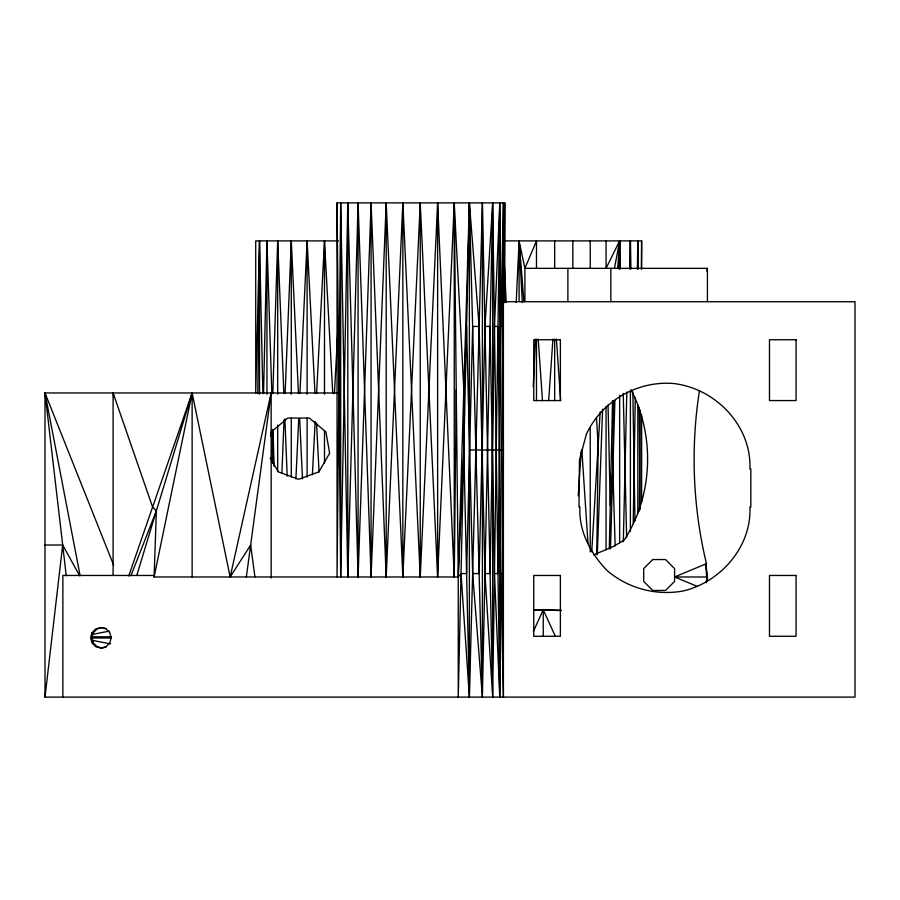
<?xml version="1.0" encoding="UTF-8"?>
<svg xmlns="http://www.w3.org/2000/svg" width="900" height="900" viewBox="0 0 900 900"><rect width="100%" height="100%" fill="white"/><g stroke="black" fill="none" stroke-linecap="round" stroke-linejoin="round"><path stroke-width="1.35" d="M472.646 573.559L479.137 573.559L484.965 326.441L490.106 326.441L494.449 573.559L497.993 573.559L500.681 326.441L503.404 202.894L501.593 450L503.404 697.106L500.681 573.559L497.993 326.441L494.449 326.441L490.106 573.559L484.965 573.559L479.137 326.441L469.384 202.894L458.246 576.979L458.246 697.106L469.384 202.894L482.389 697.106L472.646 573.559L466.605 326.441L463.826 389.914L463.826 450L469.384 697.106L482.389 202.894L492.671 697.106L484.965 573.559M504.056 302.569L504.776 202.894L337.05 202.894L337.05 576.979L340.684 202.894L347.794 576.979L358.076 202.894L371.07 576.979L386.201 202.894L402.84 576.979L420.244 202.894L437.625 576.979L454.252 202.894L463.826 389.914M494.449 326.441L499.77 202.894L500.681 326.441L502.515 326.441L503.404 450L502.515 573.559L500.681 573.559L499.77 697.106L494.449 573.559M639.371 510.986L640.215 410.231M641.396 268.886L641.621 240.896L503.966 240.896M257.816 392.963L259.515 240.896L262.89 393.525M337.05 202.894L340.684 576.979L347.794 202.894L358.076 576.979L371.07 202.894L386.201 576.979L402.84 202.894L420.244 576.979L437.625 202.894L454.252 576.979L456.255 389.914M615.15 545.974L612.855 469.012L613.564 400.567M596.756 554.591L598.151 445.466L596.464 417.488M633.217 523.586L635.276 397.642M637.369 268.886L637.83 240.896L638.055 268.886M707.04 581.175L705.679 564.007L706.5 563.816C692.842 507.353 690.491 448.166 699.435 390.78M707.411 576.979L707.332 581.175L707.411 576.979L674.595 576.979L705.679 564.007L707.411 574.999L706.174 582.784M263.565 393.525L266.951 240.896L271.822 393.525M479.137 326.441L472.646 326.441L466.605 573.559L461.036 573.559L458.246 576.979L154.114 576.979L154.114 575.46L62.865 575.46L62.865 697.106M502.639 299.767L504.776 202.894L504.776 302.58M609.3 548.887L612.551 400.669M623.306 541.778L626.827 392.04M629.73 268.886L630.394 240.896L630.844 268.886M610.481 548.775L614.903 400.433M618.817 268.886L619.65 240.896L606.06 268.346L606.06 240.896M272.812 393.525L277.684 240.896L283.86 393.525M113.096 574.942L113.096 392.963L152.606 507.06L156.375 510.829L154.114 576.979L192.127 392.963L230.153 576.979L250.65 545.029L254.936 576.832M597.296 554.602L602.595 409.106M281.88 473.344L284.029 420.131M285.109 393.525L291.285 240.896L298.463 393.525M463.826 450L458.246 576.979L454.252 202.894L454.252 576.979M533.273 386.719L535.376 339.154M295.897 478.946L298.733 418.725M299.914 393.525L307.114 240.896L315 393.525M516.195 302.512L519.097 240.896L524.914 268.346L524.914 301.534M312.39 474.75L315.146 421.526M316.598 393.525L324.495 240.896L332.752 393.525M334.418 393.525L337.984 327.713M591.739 551.801L600.165 411.896M484.965 326.441L492.671 202.894L499.77 697.106L499.77 202.894L492.671 697.106L492.671 202.894L482.389 697.106L482.389 202.894M578.216 495.832L581.175 451.069M548.674 400.702L552.926 339.154M617.692 268.47L619.65 240.896L614.452 268.346M612.855 469.012L610.256 505.541L608.051 404.865M45 545.029L62.674 545.029L45 697.106L855 697.106L855 301.725L502.954 301.725M45.36 694.339L45 697.106L45 392.963L337.714 392.963M246.364 576.832L271.148 392.963L271.148 577.969M270.54 435.915L271.238 431.933L287.786 418.061L309.364 418.061L325.912 431.933L329.647 453.195L318.848 471.881L298.575 479.272L278.291 471.881L270.191 457.864M230.153 576.979L271.148 392.963M706.815 271.035L707.411 268.346L524.914 268.346L536.479 240.896L536.479 268.346M136.879 575.111L192.127 392.963L192.127 576.979M128.711 576.045L192.127 392.963M130.916 575.719L156.375 510.829M533.452 631.294L543.251 609.784L561.082 610.571M593.595 554.861L612.641 546.874L624.094 540.259C652.916 495.99 655.256 436.545 631.012 389.745M106.099 647.033L102.251 648.079L97.11 646.695L93.353 642.938L91.991 637.796L93.353 632.666L97.11 628.909L102.251 627.548M92.689 634.365L109.125 631.136M533.655 609.896L561.082 610.268M533.655 610.2L543.251 609.784L555.356 636.356M338.49 240.896L255.713 240.896L255.713 392.963L259.515 240.896L259.515 394.178M469.384 450L503.404 450M91.564 636.795L111.195 636.795M91.564 638.021L111.195 638.021M92.689 640.418L110.498 643.883M103.534 627.885L106.099 628.571M674.595 576.979L697.444 586.462M62.674 545.029L79.672 575.752M66.24 575.719L45 392.963L113.692 565.234M45 392.963L80.089 575.606M113.096 392.963L113.839 397.08M519.097 301.365L519.097 240.896L523.924 301.567M556.414 339.154L560.655 400.702M538.222 339.154L542.486 400.702M461.036 573.559L469.384 697.106L469.384 202.894M581.816 449.662L588.004 543.409M519.097 240.896L522.281 302.512M316.519 422.933L319.061 471.949M504.461 266.108L506.171 302.512M299.655 418.725L302.49 478.946M284.884 418.725L287.201 476.145M272.993 429.93L274.151 466.346M620.314 268.886L619.65 240.896L619.65 268.976M623.239 393.435L626.636 537.581M632.857 392.04L634.961 520.785M639.214 407.43L640.069 509.591M707.411 268.346L707.411 301.534M641.621 240.896L641.621 268.976M641.621 414.956L641.621 501.986M637.83 240.896L637.83 268.976M637.83 405.135L637.83 513.214M630.394 240.896L630.394 268.976M630.394 391.095L630.394 531.461M619.65 395.303L619.65 542.7M610.852 268.346L610.852 301.534M606.06 406.598L606.06 549.743M590.231 240.896L590.231 268.346M590.231 427.286L590.231 551.801M572.839 240.896L572.839 268.346M567.889 268.346L567.889 301.534M554.67 240.896L554.67 268.346M554.67 339.154L554.67 400.714M543.251 609.48L543.251 636.12M536.479 339.154L536.479 400.714M503.404 202.894L503.404 697.106M437.625 202.894L437.625 576.979M420.244 202.894L420.244 576.979M402.84 202.894L402.84 576.979M386.201 202.894L386.201 576.979M371.07 202.894L371.07 576.979M358.076 202.894L358.076 576.979M347.794 202.894L347.794 576.979M340.684 202.894L340.684 576.979M324.495 240.896L324.495 394.178M324.495 430.74L324.495 463.084M307.114 240.896L307.114 394.178M307.114 418.084L307.114 477.146M291.285 240.896L291.285 394.178M291.285 418.084L291.285 477.146M277.684 240.896L277.684 394.178M277.684 425.115L277.684 471.521M272.52 429.401L272.52 463.039M266.951 240.896L266.951 394.178M91.991 632.666L90.619 637.796L91.991 642.938L95.749 646.695L100.89 648.079L106.009 646.695L109.766 642.938L111.15 637.796L109.766 632.666L106.009 628.909L100.89 627.548L95.749 628.909L91.991 632.666M586.429 434.048L579.454 460.024L578.992 507.026L579.926 507.026C578.61 531.349 590.805 553.871 607.421 570.87C628.346 588.431 655.875 595.822 682.774 591.064C720.63 582.356 751.793 546.536 749.903 507.026L750.825 507.026L750.825 469.012L749.903 469.012C751.748 425.947 715.849 388.586 673.898 383.546C637.538 380.407 601.898 400.995 586.429 434.048M652.748 559.541L643.68 568.597L643.68 581.389L652.748 590.456L665.528 590.456L674.595 581.389L674.595 568.597L665.528 559.541L652.748 559.541M560.374 339.75L533.745 339.75L533.745 400.556L560.374 400.556L560.374 339.75M796.072 339.75L769.477 339.75L769.477 400.556L796.072 400.556L796.072 339.75M560.374 575.46L533.745 575.46L533.745 636.289L560.374 636.289L560.374 575.46M796.072 575.46L769.477 575.46L769.477 636.289L796.072 636.289L796.072 575.46"/></g></svg>
